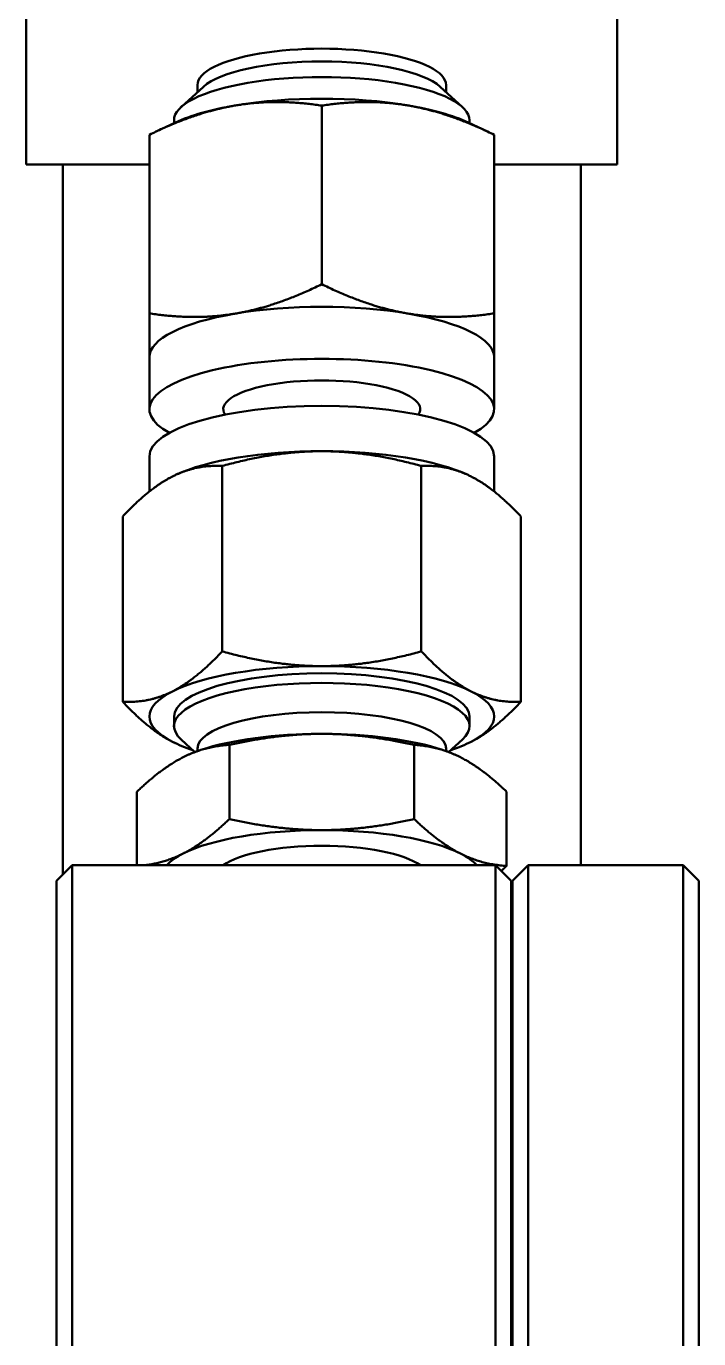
# Model space of a CAD drawing. Header units: inches. Extents: x 11 to 1621, y 11 to 1332.
# Drawn here: x 760.002 to 761.709, y 377.137 to 380.466 of the extents above; entities that cross this region are included whole.
import ezdxf

# ---------------------------------------------------------------- set-up
doc = ezdxf.new("R2010")
doc.units = ezdxf.units.IN
doc.header["$LTSCALE"] = 48
doc.header["$MEASUREMENT"] = 0
doc.layers.add('Visible (ANSI)', color=7, linetype='Continuous', lineweight=50)

msp = doc.modelspace()

# ---------------------------------------------------------------- linework, layer by layer
at = {"layer": 'Visible (ANSI)'}
for p, q in [((760.002429, 380.518586), (760.002429, 380.115114)), ((761.502429, 380.518586), (761.502429, 380.115114)), ((760.452084, 380.312533), (760.395385, 380.260908)), ((760.436979, 380.29878), (760.436979, 380.31685)), ((761.052775, 380.312533), (761.109473, 380.260908)), ((761.067879, 380.29878), (761.067879, 380.31685)), ((760.752429, 380.26461), (760.752429, 379.811467)), ((760.381305, 380.222013), (760.332005, 380.198923)), ((760.377429, 380.220198), (760.377429, 380.227388)), ((761.123554, 380.222013), (761.172853, 380.198923)), ((761.127429, 380.220198), (761.127429, 380.227388)), ((760.314929, 380.19076), (760.314929, 379.737617)), ((761.189929, 380.19076), (761.189929, 379.737617)), ((760.314929, 380.115114), (760.002429, 380.115114)), ((760.094929, 380.115114), (760.094929, 378.314245)), ((761.502429, 380.115114), (761.189929, 380.115114)), ((761.409929, 378.337886), (761.409929, 380.115114)), ((760.314929, 379.494428), (760.314929, 379.626398)), ((761.189929, 379.494428), (761.189929, 379.626398)), ((760.314929, 379.37489), (760.314929, 379.285886)), ((761.189929, 379.37489), (761.189929, 379.285886)), ((760.499838, 378.880321), (760.499838, 379.350677)), ((761.00502, 378.880321), (761.00502, 379.350677)), ((760.381305, 379.327868), (760.381084, 379.327765)), ((761.123554, 379.327868), (761.123774, 379.327765)), ((760.247248, 378.752408), (760.247248, 379.222765)), ((761.257611, 378.752408), (761.257611, 379.222765)), ((760.377429, 378.71504), (760.377429, 378.690702)), ((761.127429, 378.71504), (761.127429, 378.690702)), ((760.381305, 378.647305), (760.381084, 378.647408)), ((760.430629, 378.625091), (760.395385, 378.657181)), ((760.436979, 378.633754), (760.436979, 378.627394)), ((760.517881, 378.455029), (760.517881, 378.643218)), ((760.986978, 378.455029), (760.986978, 378.643218)), ((761.067879, 378.633754), (761.067879, 378.627394)), ((761.074229, 378.625091), (761.109473, 378.657181)), ((761.123554, 378.647305), (761.123774, 378.647408)), ((760.445681, 378.630342), (760.439973, 378.62842)), ((761.059177, 378.630342), (761.064885, 378.62842)), ((760.283332, 378.337886), (760.283332, 378.524442)), ((761.221526, 378.336253), (761.221526, 378.524442)), ((760.079201, 378.298516), (760.118571, 378.337886)), ((760.118571, 376.87759), (760.118571, 378.337886)), ((761.193374, 378.337886), (760.118571, 378.337886)), ((761.193374, 378.337886), (761.193374, 376.87759)), ((761.232744, 378.298516), (761.193374, 378.337886)), ((761.236681, 378.298516), (761.276051, 378.337886)), ((761.276051, 376.87759), (761.276051, 378.337886)), ((761.669752, 378.337886), (761.276051, 378.337886)), ((761.669752, 378.337886), (761.669752, 376.87759)), ((761.709122, 378.298516), (761.669752, 378.337886)), ((760.079201, 378.298516), (760.079201, 376.87759)), ((761.232744, 376.87759), (761.232744, 378.298516)), ((761.236681, 378.298516), (761.236681, 376.87759)), ((761.709122, 376.87759), (761.709122, 378.298516))]:
    msp.add_line(p, q, dxfattribs=at)
msp.add_arc((761.220933, 377.621351), 0.015748, 318.590378, 0, dxfattribs=at)
for centre, major_axis, start_param, end_param in [((760.752429, 380.31685), (-0.31545, 0), 3.14159265, 6.28318531), ((760.752429, 380.284336), (-0.31545, 0), 3.45229842, 5.97247954), ((760.752429, 380.227388), (-0.375, 0), 3.14159265, 6.28318531), ((760.752429, 380.154278), (0.4375, 0), 2.0943951, 2.58353318), ((760.752429, 380.154278), (0.4375, 0), 1.04719755, 2.0943951), ((760.752429, 380.154278), (0.4375, 0), 0.55805947, 1.04719755), ((760.752429, 379.626398), (-0.4375, 0), 5.23598776, 6.28318531), ((760.752429, 379.626398), (-0.4375, 0), 4.1887902, 5.23598776), ((760.752429, 379.626398), (0.4375, 0), 0, 1.04719755), ((760.752429, 379.494428), (-0.4375, 0), 2.65539828, 6.76937968), ((760.752429, 379.494428), (-0.25, 0), 2.95333907, 6.4714389), ((760.752429, 379.37489), (0.4375, 0), 0, 3.14159265), ((760.752429, 379.260133), (0.4375, 0), 1.57079633, 2.58353318), ((760.752429, 379.260133), (0.4375, 0), 0.55805947, 1.57079633), ((760.752429, 378.71504), (-0.4375, 0), 4.71238898, 5.75958653), ((760.752429, 378.71504), (-0.4375, 0), 3.66519143, 4.71238898), ((760.752429, 378.690702), (0.375, 0), 5.97247954, 9.73548372), ((760.752429, 378.71504), (0.375, 0), 0, 3.14159265), ((760.752429, 378.71504), (-0.4375, 0), 5.75958653, 6.80678408), ((760.752429, 378.71504), (0.4375, 0), 5.75958653, 6.80678408), ((760.752429, 378.633754), (0.31545, 0), 0, 3.14159265), ((760.752429, 378.552468), (0.40625, 0), 1.57079633, 2.42656068), ((760.752429, 378.552468), (0.40625, 0), 0.71503198, 1.57079633), ((760.752429, 378.71504), (0.4375, 0), 3.66519143, 3.86680714), ((760.752429, 378.71504), (0.4375, 0), 5.55797082, 5.75958653), ((760.752429, 378.308227), (-0.40625, 0), 4.71238898, 5.75958653), ((760.752429, 378.308227), (-0.40625, 0), 3.66519143, 4.71238898), ((760.752429, 378.308227), (-0.40625, 0), 5.75958653, 6.03081102), ((760.752429, 378.308227), (-0.27, 0), 3.52675721, 5.89802075), ((760.752429, 378.308227), (0.40625, 0), 0.25237429, 0.52359878)]:
    msp.add_ellipse(centre, major_axis=major_axis, ratio=0.2923717, start_param=start_param, end_param=end_param, dxfattribs=at)
for points, weights in [([(760.533679, 380.265054), (760.432157, 380.247917), (760.314929, 380.19076)], [1, 1.0379548493, 1]), ([(760.752429, 380.26461), (760.635201, 380.282191), (760.533679, 380.265054)], [1, 1.0379548493, 1]), ([(760.971179, 380.265054), (760.869657, 380.282191), (760.752429, 380.26461)], [1, 1.0379548493, 1]), ([(761.189929, 380.19076), (761.072701, 380.247917), (760.971179, 380.265054)], [1, 1.0379548493, 1]), ([(760.533679, 379.737174), (760.635201, 379.754311), (760.752429, 379.811467)], [1, 1.0379548493, 1]), ([(760.752429, 379.811467), (760.869657, 379.754311), (760.971179, 379.737174)], [1, 1.0379548493, 1]), ([(760.314929, 379.737617), (760.432157, 379.720037), (760.533679, 379.737174)], [1, 1.0379548493, 1]), ([(760.314929, 379.626398), (760.314929, 379.660672), (760.314929, 379.737617)], [1, 1.0379548493, 1]), ([(760.971179, 379.737174), (761.072701, 379.720037), (761.189929, 379.737617)], [1, 1.0379548493, 1]), ([(761.189929, 379.737617), (761.189929, 379.660672), (761.189929, 379.626398)], [1, 1.0379548493, 1]), ([(760.752429, 379.388046), (760.635201, 379.388046), (760.499838, 379.350677)], [1, 1.0379548493, 1]), ([(761.00502, 379.350677), (760.869657, 379.388046), (760.752429, 379.388046)], [1, 1.0379548493, 1]), ([(760.499838, 379.350677), (760.432157, 379.353772), (760.373543, 379.32409)], [1, 1.0379548493, 1]), ([(761.131315, 379.32409), (761.072701, 379.353772), (761.00502, 379.350677)], [1, 1.0379548493, 1]), ([(760.373543, 379.32409), (760.314929, 379.294407), (760.247248, 379.222765)], [1, 1.0379548493, 1]), ([(761.257611, 379.222765), (761.189929, 379.294407), (761.131315, 379.32409)], [1, 1.0379548493, 1]), ([(760.373543, 378.778996), (760.432157, 378.808678), (760.499838, 378.880321)], [1, 1.0379548493, 1]), ([(760.499838, 378.880321), (760.635201, 378.842952), (760.752429, 378.842952)], [1, 1.0379548493, 1]), ([(760.752429, 378.842952), (760.869657, 378.842952), (761.00502, 378.880321)], [1, 1.0379548493, 1]), ([(761.00502, 378.880321), (761.072701, 378.808678), (761.131315, 378.778996)], [1, 1.0379548493, 1]), ([(760.247248, 378.752408), (760.314929, 378.749314), (760.373543, 378.778996)], [1, 1.0379548493, 1]), ([(761.131315, 378.778996), (761.189929, 378.749314), (761.257611, 378.752408)], [1, 1.0379548493, 1]), ([(760.373543, 378.651083), (760.314929, 378.680765), (760.247248, 378.752408)], [1, 1.0379548493, 1]), ([(761.257611, 378.752408), (761.189929, 378.680765), (761.131315, 378.651083)], [1, 1.0379548493, 1]), ([(760.752429, 378.671244), (760.643575, 378.671244), (760.517881, 378.643218)], [1, 1.0379548493, 1]), ([(760.986978, 378.643218), (760.861284, 378.671244), (760.752429, 378.671244)], [1, 1.0379548493, 1]), ([(760.381084, 378.647408), (760.377313, 378.649174), (760.373543, 378.651083)], [1.00442160502, 1.00235719691, 1]), ([(760.517881, 378.643218), (760.455034, 378.639418), (760.400606, 378.611856)], [1, 1.0379548493, 1]), ([(761.104252, 378.611856), (761.049825, 378.639418), (760.986978, 378.643218)], [1, 1.0379548493, 1]), ([(761.131315, 378.651083), (761.127546, 378.649174), (761.123774, 378.647408)], [1, 1.00235719691, 1.00442160502]), ([(760.400606, 378.611856), (760.346179, 378.584294), (760.283332, 378.524442)], [1, 1.0379548493, 1]), ([(761.221526, 378.524442), (761.158679, 378.584294), (761.104252, 378.611856)], [1, 1.0379548493, 1]), ([(760.400606, 378.367615), (760.455034, 378.395178), (760.517881, 378.455029)], [1, 1.0379548493, 1]), ([(760.517881, 378.455029), (760.643575, 378.427003), (760.752429, 378.427003)], [1, 1.0379548493, 1]), ([(760.752429, 378.427003), (760.861284, 378.427003), (760.986978, 378.455029)], [1, 1.0379548493, 1]), ([(760.986978, 378.455029), (761.049825, 378.395178), (761.104252, 378.367615)], [1, 1.0379548493, 1]), ([(760.301893, 378.337886), (760.353864, 378.343945), (760.400606, 378.367615)], [1.00945202395, 1.03242240788, 1]), ([(761.104252, 378.367615), (761.158679, 378.340053), (761.221526, 378.336253)], [1, 1.0379548493, 1]), ([(761.221526, 378.336253), (761.214567, 378.329625), (761.207801, 378.323459)], [1, 1.00406585269, 1.00726060941])]:
    msp.add_rational_spline(points, weights, degree=2, dxfattribs=at)

doc.saveas('drawing.dxf')
